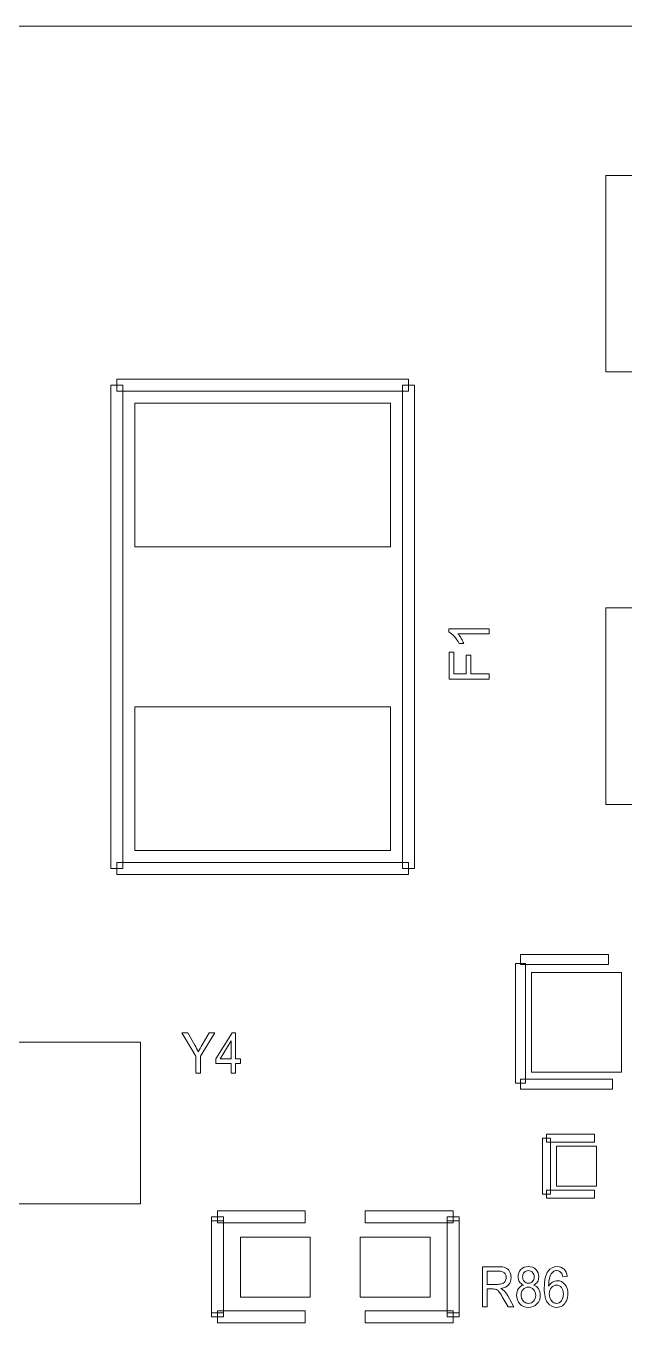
# Model space of a CAD drawing. Header units: millimetres. Extents: x -90 to 99, y -65 to 67.
# Drawn here: x -33.31 to -25.7, y 28.48 to 45.06 of the extents above; entities that cross this region are included whole.
import ezdxf

# ---------------------------------------------------------------- set-up
doc = ezdxf.new("R2010")
doc.units = ezdxf.units.MM
doc.header["$MEASUREMENT"] = 0
for name, color, linetype in [('BG_OUTLINE', 7, 'Continuous'), ('PG_SILKSCREEN_TOP', 7, 'Continuous'), ('PIN_TOP', 7, 'Continuous'), ('RD_SILKSCREEN_TOP', 7, 'Continuous')]:
    doc.layers.add(name, color=color, linetype=linetype)

msp = doc.modelspace()

# ---------------------------------------------------------------- linework, layer by layer
at = {"layer": 'BG_OUTLINE', "color": 3, "lineweight": 9}
msp.add_open_spline([(-71.7269, -61.8795), (-71.7269, -61.8795), (-71.7343, 42.2681), (-71.7343, 42.2681), (-71.7343, 42.2681), (-71.7348, 43.0066), (-71.4419, 43.715), (-70.92, 44.2375), (-70.92, 44.2375), (-70.3982, 44.76), (-69.6866, 45.0538), (-68.9482, 45.0543), (-68.9482, 45.0543), (-68.9482, 45.0543), (75.2046, 45.0543), (75.2046, 45.0543), (75.2046, 45.0543), (76.8319, 45.0552), (78.1763, 43.7805), (78.2661, 42.1556), (78.2661, 42.1556), (78.2661, 42.1556), (78.2661, 31.2814), (78.2661, 31.2814), (78.2661, 31.2814), (78.2661, 31.2814), (72.2646, 31.2814), (72.2646, 31.2814), (72.2646, 31.2814), (72.2646, 31.2814), (72.2646, 26.9814), (72.2646, 26.9814), (72.2646, 26.9814), (72.2646, 26.9814), (78.2661, 26.9814), (78.2661, 26.9814), (78.2661, 26.9814), (78.2661, 26.9814), (78.2661, 18.6553), (78.2661, 18.6553), (78.2661, 18.6553), (78.2661, 18.6553), (72.2496, 18.6553), (72.2496, 18.6553), (72.2496, 18.6553), (72.2496, 18.6553), (72.2496, 14.3553), (72.2496, 14.3553), (72.2496, 14.3553), (72.2496, 14.3553), (78.2661, 14.3553), (78.2661, 14.3553), (78.2661, 14.3553), (78.2661, 14.3553), (78.2661, 9.255), (78.2661, 9.255), (78.2661, 9.255), (78.2661, 9.255), (72.2648, 9.255), (72.2648, 9.255), (72.2648, 9.255), (72.2648, 9.255), (72.2648, 4.955), (72.2648, 4.955), (72.2648, 4.955), (72.2648, 4.955), (78.2661, 4.955), (78.2661, 4.955), (78.2661, 4.955), (78.2661, 4.955), (78.2661, -3.3762), (78.2661, -3.3762), (78.2661, -3.3762), (78.2661, -3.3762), (72.2445, -3.3762), (72.2445, -3.3762), (72.2445, -3.3762), (72.2445, -3.3762), (72.2445, -7.6762), (72.2445, -7.6762), (72.2445, -7.6762), (72.2445, -7.6762), (78.2661, -7.6762), (78.2661, -7.6762), (78.2661, -7.6762), (78.2661, -7.6762), (78.2661, -12.7615), (78.2661, -12.7615), (78.2661, -12.7615), (78.2661, -12.7615), (72.2651, -12.7615), (72.2651, -12.7615), (72.2651, -12.7615), (72.2651, -12.7615), (72.2651, -17.0615), (72.2651, -17.0615), (72.2651, -17.0615), (72.2651, -17.0615), (78.2661, -17.0615), (78.2661, -17.0615), (78.2661, -17.0615), (78.2661, -17.0615), (78.2661, -25.4097), (78.2661, -25.4097), (78.2661, -25.4097), (78.2661, -25.4097), (72.2656, -25.4097), (72.2656, -25.4097), (72.2656, -25.4097), (72.2656, -25.4097), (72.2656, -29.7097), (72.2656, -29.7097), (72.2656, -29.7097), (72.2656, -29.7097), (78.2661, -29.7097), (78.2661, -29.7097), (78.2661, -29.7097), (78.2661, -29.7097), (78.2661, -34.793), (78.2661, -34.793), (78.2661, -34.793), (78.2661, -34.793), (72.2679, -34.793), (72.2679, -34.793), (72.2679, -34.793), (72.2679, -34.793), (72.2679, -39.0929), (72.2679, -39.0929), (72.2679, -39.0929), (72.2679, -39.0929), (78.2661, -39.0929), (78.2661, -39.0929), (78.2661, -39.0929), (78.2661, -39.0929), (78.2661, -47.4269), (78.2661, -47.4269), (78.2661, -47.4269), (78.2661, -47.4269), (72.2679, -47.4269), (72.2679, -47.4269), (72.2679, -47.4269), (72.2679, -47.4269), (72.2679, -51.7269), (72.2679, -51.7269), (72.2679, -51.7269), (72.2679, -51.7269), (78.2661, -51.7269), (78.2661, -51.7269), (78.2661, -51.7269), (78.2661, -51.7269), (78.2661, -51.8138), (78.2661, -51.8138), (78.2661, -51.8138), (78.2661, -51.8138), (78.2656, -61.8468), (78.2656, -61.8468), (78.2656, -61.8468), (78.2661, -62.6669), (77.9407, -63.4536), (77.3612, -64.0339), (77.3612, -64.0339), (76.7817, -64.6142), (75.9915, -64.9405), (75.1713, -64.941), (75.1713, -64.941), (75.1713, -64.941), (-68.6609, -64.9456), (-68.6609, -64.9456), (-68.6609, -64.9456), (-69.4735, -64.9461), (-70.2531, -64.6237), (-70.8281, -64.0495), (-70.8281, -64.0495), (-71.4031, -63.4752), (-71.7264, -62.6922), (-71.7269, -61.8795)], degree=3, knots=[0, 0, 0, 0, 0.0227273, 0.0227273, 0.0227273, 0.0227273, 0.0454545, 0.0454545, 0.0454545, 0.0454545, 0.0681818, 0.0681818, 0.0681818, 0.0681818, 0.0909091, 0.0909091, 0.0909091, 0.0909091, 0.1136364, 0.1136364, 0.1136364, 0.1136364, 0.1363636, 0.1363636, 0.1363636, 0.1363636, 0.1590909, 0.1590909, 0.1590909, 0.1590909, 0.1818182, 0.1818182, 0.1818182, 0.1818182, 0.2045455, 0.2045455, 0.2045455, 0.2045455, 0.2272727, 0.2272727, 0.2272727, 0.2272727, 0.25, 0.25, 0.25, 0.25, 0.2727273, 0.2727273, 0.2727273, 0.2727273, 0.2954545, 0.2954545, 0.2954545, 0.2954545, 0.3181818, 0.3181818, 0.3181818, 0.3181818, 0.3409091, 0.3409091, 0.3409091, 0.3409091, 0.3636364, 0.3636364, 0.3636364, 0.3636364, 0.3863636, 0.3863636, 0.3863636, 0.3863636, 0.4090909, 0.4090909, 0.4090909, 0.4090909, 0.4318182, 0.4318182, 0.4318182, 0.4318182, 0.4545455, 0.4545455, 0.4545455, 0.4545455, 0.4772727, 0.4772727, 0.4772727, 0.4772727, 0.5, 0.5, 0.5, 0.5, 0.5227273, 0.5227273, 0.5227273, 0.5227273, 0.5454545, 0.5454545, 0.5454545, 0.5454545, 0.5681818, 0.5681818, 0.5681818, 0.5681818, 0.5909091, 0.5909091, 0.5909091, 0.5909091, 0.6136364, 0.6136364, 0.6136364, 0.6136364, 0.6363636, 0.6363636, 0.6363636, 0.6363636, 0.6590909, 0.6590909, 0.6590909, 0.6590909, 0.6818182, 0.6818182, 0.6818182, 0.6818182, 0.7045455, 0.7045455, 0.7045455, 0.7045455, 0.7272727, 0.7272727, 0.7272727, 0.7272727, 0.75, 0.75, 0.75, 0.75, 0.7727273, 0.7727273, 0.7727273, 0.7727273, 0.7954545, 0.7954545, 0.7954545, 0.7954545, 0.8181818, 0.8181818, 0.8181818, 0.8181818, 0.8409091, 0.8409091, 0.8409091, 0.8409091, 0.8636364, 0.8636364, 0.8636364, 0.8636364, 0.8863636, 0.8863636, 0.8863636, 0.8863636, 0.9090909, 0.9090909, 0.9090909, 0.9090909, 0.9318182, 0.9318182, 0.9318182, 0.9318182, 0.9545455, 0.9545455, 0.9545455, 0.9545455, 0.9772727, 0.9772727, 0.9772727, 0.9772727, 1, 1, 1, 1], dxfattribs=at)
at = {"layer": 'PG_SILKSCREEN_TOP', "color": 6, "lineweight": 9}
for points, knots in [([(-22.6972, 38.3309), (-22.379, 39.706), (-23.2356, 41.0787), (-24.6107, 41.3971), (-24.6107, 41.3971), (-25.9857, 41.7155), (-22.3785, 40.8582), (-22.6972, 39.4833)], [0, 0, 0, 0, 0.5, 0.5, 0.5, 0.5, 1, 1, 1, 1]), ([(-32.0848, 34.3428), (-32.0848, 34.3428), (-32.2372, 34.3428), (-32.2372, 34.3428), (-32.2372, 34.3428), (-32.2372, 34.3428), (-32.2372, 40.4896), (-32.2372, 40.4896), (-32.2372, 40.4896), (-32.2372, 40.4896), (-32.0848, 40.4896), (-32.0848, 40.4896), (-32.0848, 40.4896), (-32.0848, 40.4896), (-32.0848, 34.3428), (-32.0848, 34.3428)], [0, 0, 0, 0, 0.25, 0.25, 0.25, 0.25, 0.5, 0.5, 0.5, 0.5, 0.75, 0.75, 0.75, 0.75, 1, 1, 1, 1]), ([(-32.161, 40.4134), (-32.161, 40.4134), (-32.161, 40.5658), (-32.161, 40.5658), (-32.161, 40.5658), (-32.161, 40.5658), (-28.4526, 40.5658), (-28.4526, 40.5658), (-28.4526, 40.5658), (-28.4526, 40.5658), (-28.4526, 40.4134), (-28.4526, 40.4134), (-28.4526, 40.4134), (-28.4526, 40.4134), (-32.161, 40.4134), (-32.161, 40.4134)], [0, 0, 0, 0, 0.25, 0.25, 0.25, 0.25, 0.5, 0.5, 0.5, 0.5, 0.75, 0.75, 0.75, 0.75, 1, 1, 1, 1]), ([(-28.5288, 40.4896), (-28.5288, 40.4896), (-28.3764, 40.4896), (-28.3764, 40.4896), (-28.3764, 40.4896), (-28.3764, 40.4896), (-28.3764, 34.3428), (-28.3764, 34.3428), (-28.3764, 34.3428), (-28.3764, 34.3428), (-28.5288, 34.3428), (-28.5288, 34.3428), (-28.5288, 34.3428), (-28.5288, 34.3428), (-28.5288, 40.4896), (-28.5288, 40.4896)], [0, 0, 0, 0, 0.25, 0.25, 0.25, 0.25, 0.5, 0.5, 0.5, 0.5, 0.75, 0.75, 0.75, 0.75, 1, 1, 1, 1]), ([(-28.4526, 34.419), (-28.4526, 34.419), (-28.4526, 34.2666), (-28.4526, 34.2666), (-28.4526, 34.2666), (-28.4526, 34.2666), (-32.161, 34.2666), (-32.161, 34.2666), (-32.161, 34.2666), (-32.161, 34.2666), (-32.161, 34.419), (-32.161, 34.419), (-32.161, 34.419), (-32.161, 34.419), (-28.4526, 34.419), (-28.4526, 34.419)], [0, 0, 0, 0, 0.25, 0.25, 0.25, 0.25, 0.5, 0.5, 0.5, 0.5, 0.75, 0.75, 0.75, 0.75, 1, 1, 1, 1]), ([(-25.9126, 33.2506), (-25.9126, 33.2506), (-25.9126, 33.1236), (-25.9126, 33.1236), (-25.9126, 33.1236), (-25.9126, 33.1236), (-27.0302, 33.1236), (-27.0302, 33.1236), (-27.0302, 33.1236), (-27.0302, 33.1236), (-27.0302, 33.2506), (-27.0302, 33.2506), (-27.0302, 33.2506), (-27.0302, 33.2506), (-25.9126, 33.2506), (-25.9126, 33.2506)], [0, 0, 0, 0, 0.25, 0.25, 0.25, 0.25, 0.5, 0.5, 0.5, 0.5, 0.75, 0.75, 0.75, 0.75, 1, 1, 1, 1]), ([(-27.0937, 33.1363), (-27.0937, 33.1363), (-26.9668, 33.1363), (-26.9668, 33.1363), (-26.9668, 33.1363), (-26.9668, 33.1363), (-26.9668, 31.6123), (-26.9668, 31.6123), (-26.9668, 31.6123), (-26.9668, 31.6123), (-27.0937, 31.6123), (-27.0937, 31.6123), (-27.0937, 31.6123), (-27.0937, 31.6123), (-27.0937, 33.1363), (-27.0937, 33.1363)], [0, 0, 0, 0, 0.25, 0.25, 0.25, 0.25, 0.5, 0.5, 0.5, 0.5, 0.75, 0.75, 0.75, 0.75, 1, 1, 1, 1]), ([(-27.0302, 31.5361), (-27.0302, 31.5361), (-27.0302, 31.6631), (-27.0302, 31.6631), (-27.0302, 31.6631), (-27.0302, 31.6631), (-25.8618, 31.6631), (-25.8618, 31.6631), (-25.8618, 31.6631), (-25.8618, 31.6631), (-25.8618, 31.5361), (-25.8618, 31.5361), (-25.8618, 31.5361), (-25.8618, 31.5361), (-27.0302, 31.5361), (-27.0302, 31.5361)], [0, 0, 0, 0, 0.25, 0.25, 0.25, 0.25, 0.5, 0.5, 0.5, 0.5, 0.75, 0.75, 0.75, 0.75, 1, 1, 1, 1]), ([(-26.7508, 30.9138), (-26.7508, 30.9138), (-26.6492, 30.9138), (-26.6492, 30.9138), (-26.6492, 30.9138), (-26.6492, 30.9138), (-26.6492, 30.2026), (-26.6492, 30.2026), (-26.6492, 30.2026), (-26.6492, 30.2026), (-26.7508, 30.2026), (-26.7508, 30.2026), (-26.7508, 30.2026), (-26.7508, 30.2026), (-26.7508, 30.9138), (-26.7508, 30.9138)], [0, 0, 0, 0, 0.25, 0.25, 0.25, 0.25, 0.5, 0.5, 0.5, 0.5, 0.75, 0.75, 0.75, 0.75, 1, 1, 1, 1]), ([(-26.7, 30.863), (-26.7, 30.863), (-26.7, 30.9646), (-26.7, 30.9646), (-26.7, 30.9646), (-26.7, 30.9646), (-26.0904, 30.9646), (-26.0904, 30.9646), (-26.0904, 30.9646), (-26.0904, 30.9646), (-26.0904, 30.863), (-26.0904, 30.863), (-26.0904, 30.863), (-26.0904, 30.863), (-26.7, 30.863), (-26.7, 30.863)], [0, 0, 0, 0, 0.25, 0.25, 0.25, 0.25, 0.5, 0.5, 0.5, 0.5, 0.75, 0.75, 0.75, 0.75, 1, 1, 1, 1]), ([(-26.7, 30.1518), (-26.7, 30.1518), (-26.7, 30.2534), (-26.7, 30.2534), (-26.7, 30.2534), (-26.7, 30.2534), (-26.0904, 30.2534), (-26.0904, 30.2534), (-26.0904, 30.2534), (-26.0904, 30.2534), (-26.0904, 30.1518), (-26.0904, 30.1518), (-26.0904, 30.1518), (-26.0904, 30.1518), (-26.7, 30.1518), (-26.7, 30.1518)], [0, 0, 0, 0, 0.25, 0.25, 0.25, 0.25, 0.5, 0.5, 0.5, 0.5, 0.75, 0.75, 0.75, 0.75, 1, 1, 1, 1]), ([(-30.9596, 29.9131), (-30.9596, 29.9131), (-30.8072, 29.9131), (-30.8072, 29.9131), (-30.8072, 29.9131), (-30.8072, 29.9131), (-30.8072, 29.8623), (-30.8072, 29.8623), (-30.8072, 29.8623), (-30.8072, 29.8623), (-30.9596, 29.8623), (-30.9596, 29.8623), (-30.9596, 29.8623), (-30.9596, 29.8623), (-30.9596, 29.9131), (-30.9596, 29.9131)], [0, 0, 0, 0, 0.25, 0.25, 0.25, 0.25, 0.5, 0.5, 0.5, 0.5, 0.75, 0.75, 0.75, 0.75, 1, 1, 1, 1]), ([(-30.9596, 29.8623), (-30.9596, 29.8623), (-30.8072, 29.8623), (-30.8072, 29.8623), (-30.8072, 29.8623), (-30.8072, 29.8623), (-30.8072, 28.6939), (-30.8072, 28.6939), (-30.8072, 28.6939), (-30.8072, 28.6939), (-30.9596, 28.6939), (-30.9596, 28.6939), (-30.9596, 28.6939), (-30.9596, 28.6939), (-30.9596, 29.8623), (-30.9596, 29.8623)], [0, 0, 0, 0, 0.25, 0.25, 0.25, 0.25, 0.5, 0.5, 0.5, 0.5, 0.75, 0.75, 0.75, 0.75, 1, 1, 1, 1]), ([(-29.7658, 29.9893), (-29.7658, 29.9893), (-29.7658, 29.8369), (-29.7658, 29.8369), (-29.7658, 29.8369), (-29.7658, 29.8369), (-30.8834, 29.8369), (-30.8834, 29.8369), (-30.8834, 29.8369), (-30.8834, 29.8369), (-30.8834, 29.9893), (-30.8834, 29.9893), (-30.8834, 29.9893), (-30.8834, 29.9893), (-29.7658, 29.9893), (-29.7658, 29.9893)], [0, 0, 0, 0, 0.25, 0.25, 0.25, 0.25, 0.5, 0.5, 0.5, 0.5, 0.75, 0.75, 0.75, 0.75, 1, 1, 1, 1]), ([(-29.0038, 29.8369), (-29.0038, 29.8369), (-29.0038, 29.9893), (-29.0038, 29.9893), (-29.0038, 29.9893), (-29.0038, 29.9893), (-27.8862, 29.9893), (-27.8862, 29.9893), (-27.8862, 29.9893), (-27.8862, 29.9893), (-27.8862, 29.8369), (-27.8862, 29.8369), (-27.8862, 29.8369), (-27.8862, 29.8369), (-29.0038, 29.8369), (-29.0038, 29.8369)], [0, 0, 0, 0, 0.25, 0.25, 0.25, 0.25, 0.5, 0.5, 0.5, 0.5, 0.75, 0.75, 0.75, 0.75, 1, 1, 1, 1]), ([(-27.9624, 29.9131), (-27.9624, 29.9131), (-27.81, 29.9131), (-27.81, 29.9131), (-27.81, 29.9131), (-27.81, 29.9131), (-27.81, 29.8623), (-27.81, 29.8623), (-27.81, 29.8623), (-27.81, 29.8623), (-27.9624, 29.8623), (-27.9624, 29.8623), (-27.9624, 29.8623), (-27.9624, 29.8623), (-27.9624, 29.9131), (-27.9624, 29.9131)], [0, 0, 0, 0, 0.25, 0.25, 0.25, 0.25, 0.5, 0.5, 0.5, 0.5, 0.75, 0.75, 0.75, 0.75, 1, 1, 1, 1]), ([(-27.9624, 29.8623), (-27.9624, 29.8623), (-27.81, 29.8623), (-27.81, 29.8623), (-27.81, 29.8623), (-27.81, 29.8623), (-27.81, 28.6939), (-27.81, 28.6939), (-27.81, 28.6939), (-27.81, 28.6939), (-27.9624, 28.6939), (-27.9624, 28.6939), (-27.9624, 28.6939), (-27.9624, 28.6939), (-27.9624, 29.8623), (-27.9624, 29.8623)], [0, 0, 0, 0, 0.25, 0.25, 0.25, 0.25, 0.5, 0.5, 0.5, 0.5, 0.75, 0.75, 0.75, 0.75, 1, 1, 1, 1]), ([(-30.9596, 28.6939), (-30.9596, 28.6939), (-30.8072, 28.6939), (-30.8072, 28.6939), (-30.8072, 28.6939), (-30.8072, 28.6939), (-30.8072, 28.6431), (-30.8072, 28.6431), (-30.8072, 28.6431), (-30.8072, 28.6431), (-30.9596, 28.6431), (-30.9596, 28.6431), (-30.9596, 28.6431), (-30.9596, 28.6431), (-30.9596, 28.6939), (-30.9596, 28.6939)], [0, 0, 0, 0, 0.25, 0.25, 0.25, 0.25, 0.5, 0.5, 0.5, 0.5, 0.75, 0.75, 0.75, 0.75, 1, 1, 1, 1]), ([(-30.8834, 28.5669), (-30.8834, 28.5669), (-30.8834, 28.7193), (-30.8834, 28.7193), (-30.8834, 28.7193), (-30.8834, 28.7193), (-29.7658, 28.7193), (-29.7658, 28.7193), (-29.7658, 28.7193), (-29.7658, 28.7193), (-29.7658, 28.5669), (-29.7658, 28.5669), (-29.7658, 28.5669), (-29.7658, 28.5669), (-30.8834, 28.5669), (-30.8834, 28.5669)], [0, 0, 0, 0, 0.25, 0.25, 0.25, 0.25, 0.5, 0.5, 0.5, 0.5, 0.75, 0.75, 0.75, 0.75, 1, 1, 1, 1]), ([(-27.8862, 28.7193), (-27.8862, 28.7193), (-27.8862, 28.5669), (-27.8862, 28.5669), (-27.8862, 28.5669), (-27.8862, 28.5669), (-29.0038, 28.5669), (-29.0038, 28.5669), (-29.0038, 28.5669), (-29.0038, 28.5669), (-29.0038, 28.7193), (-29.0038, 28.7193), (-29.0038, 28.7193), (-29.0038, 28.7193), (-27.8862, 28.7193), (-27.8862, 28.7193)], [0, 0, 0, 0, 0.25, 0.25, 0.25, 0.25, 0.5, 0.5, 0.5, 0.5, 0.75, 0.75, 0.75, 0.75, 1, 1, 1, 1]), ([(-27.9624, 28.6939), (-27.9624, 28.6939), (-27.81, 28.6939), (-27.81, 28.6939), (-27.81, 28.6939), (-27.81, 28.6939), (-27.81, 28.6431), (-27.81, 28.6431), (-27.81, 28.6431), (-27.81, 28.6431), (-27.9624, 28.6431), (-27.9624, 28.6431), (-27.9624, 28.6431), (-27.9624, 28.6431), (-27.9624, 28.6939), (-27.9624, 28.6939)], [0, 0, 0, 0, 0.25, 0.25, 0.25, 0.25, 0.5, 0.5, 0.5, 0.5, 0.75, 0.75, 0.75, 0.75, 1, 1, 1, 1])]:
    msp.add_open_spline(points, degree=3, knots=knots, dxfattribs=at)
at = {"layer": 'PIN_TOP', "lineweight": 9}
for points in [[(-25.9474, 43.1573), (-25.9474, 43.1573), (-23.9474, 43.1573), (-23.9474, 43.1573), (-23.9474, 43.1573), (-23.9474, 43.1573), (-23.9474, 40.6572), (-23.9474, 40.6572), (-23.9474, 40.6572), (-23.9474, 40.6572), (-25.9474, 40.6572), (-25.9474, 40.6572), (-25.9474, 40.6572), (-25.9474, 40.6572), (-25.9474, 43.1573), (-25.9474, 43.1573)], [(-31.9324, 40.261), (-31.9324, 40.261), (-28.6812, 40.261), (-28.6812, 40.261), (-28.6812, 40.261), (-28.6812, 40.261), (-28.6812, 38.4322), (-28.6812, 38.4322), (-28.6812, 38.4322), (-28.6812, 38.4322), (-31.9324, 38.4322), (-31.9324, 38.4322), (-31.9324, 38.4322), (-31.9324, 38.4322), (-31.9324, 40.261), (-31.9324, 40.261)], [(-25.9474, 37.6572), (-25.9474, 37.6572), (-23.9474, 37.6572), (-23.9474, 37.6572), (-23.9474, 37.6572), (-23.9474, 37.6572), (-23.9474, 35.157), (-23.9474, 35.157), (-23.9474, 35.157), (-23.9474, 35.157), (-25.9474, 35.157), (-25.9474, 35.157), (-25.9474, 35.157), (-25.9474, 35.157), (-25.9474, 37.6572), (-25.9474, 37.6572)], [(-31.9324, 36.4002), (-31.9324, 36.4002), (-28.6812, 36.4002), (-28.6812, 36.4002), (-28.6812, 36.4002), (-28.6812, 36.4002), (-28.6812, 34.5714), (-28.6812, 34.5714), (-28.6812, 34.5714), (-28.6812, 34.5714), (-31.9324, 34.5714), (-31.9324, 34.5714), (-31.9324, 34.5714), (-31.9324, 34.5714), (-31.9324, 36.4002), (-31.9324, 36.4002)], [(-26.8905, 31.752), (-26.8905, 31.752), (-26.8905, 33.022), (-26.8905, 33.022), (-26.8905, 33.022), (-26.8905, 33.022), (-25.7475, 33.022), (-25.7475, 33.022), (-25.7475, 33.022), (-25.7475, 33.022), (-25.7475, 31.752), (-25.7475, 31.752), (-25.7475, 31.752), (-25.7475, 31.752), (-26.8905, 31.752), (-26.8905, 31.752)], [(-31.8613, 32.1356), (-31.8613, 32.1356), (-31.8613, 30.0782), (-31.8613, 30.0782), (-31.8613, 30.0782), (-31.8613, 30.0782), (-37.4239, 30.0782), (-37.4239, 30.0782), (-37.4239, 30.0782), (-37.4239, 30.0782), (-37.4239, 32.1356), (-37.4239, 32.1356), (-37.4239, 32.1356), (-37.4239, 32.1356), (-31.8613, 32.1356), (-31.8613, 32.1356)], [(-26.573, 30.3042), (-26.573, 30.3042), (-26.573, 30.8122), (-26.573, 30.8122), (-26.573, 30.8122), (-26.573, 30.8122), (-26.065, 30.8122), (-26.065, 30.8122), (-26.065, 30.8122), (-26.065, 30.8122), (-26.065, 30.3042), (-26.065, 30.3042), (-26.065, 30.3042), (-26.065, 30.3042), (-26.573, 30.3042), (-26.573, 30.3042)], [(-29.7023, 29.6555), (-29.7023, 29.6555), (-29.7023, 28.8935), (-29.7023, 28.8935), (-29.7023, 28.8935), (-29.7023, 28.8935), (-30.5913, 28.8935), (-30.5913, 28.8935), (-30.5913, 28.8935), (-30.5913, 28.8935), (-30.5913, 29.6555), (-30.5913, 29.6555), (-30.5913, 29.6555), (-30.5913, 29.6555), (-29.7023, 29.6555), (-29.7023, 29.6555)], [(-28.1783, 29.6555), (-28.1783, 29.6555), (-28.1783, 28.8935), (-28.1783, 28.8935), (-28.1783, 28.8935), (-28.1783, 28.8935), (-29.0674, 28.8935), (-29.0674, 28.8935), (-29.0674, 28.8935), (-29.0674, 28.8935), (-29.0674, 29.6555), (-29.0674, 29.6555), (-29.0674, 29.6555), (-29.0674, 29.6555), (-28.1783, 29.6555), (-28.1783, 29.6555)]]:
    msp.add_open_spline(points, degree=3, knots=[0, 0, 0, 0, 0.25, 0.25, 0.25, 0.25, 0.5, 0.5, 0.5, 0.5, 0.75, 0.75, 0.75, 0.75, 1, 1, 1, 1], dxfattribs=at)
at = {"layer": 'RD_SILKSCREEN_TOP', "color": 8, "lineweight": 9}
for points, knots in [([(-27.4282, 37.3916), (-27.4282, 37.3916), (-27.4282, 37.3292), (-27.4282, 37.3292), (-27.4282, 37.3292), (-27.4282, 37.3292), (-27.8265, 37.3292), (-27.8265, 37.3292), (-27.8265, 37.3292), (-27.8121, 37.3141), (-27.7978, 37.2944), (-27.7834, 37.27), (-27.7834, 37.27), (-27.7691, 37.2455), (-27.7583, 37.2235), (-27.7512, 37.2041), (-27.7512, 37.2041), (-27.7512, 37.2041), (-27.8115, 37.2041), (-27.8115, 37.2041), (-27.8115, 37.2041), (-27.828, 37.2391), (-27.8479, 37.2697), (-27.8713, 37.2958), (-27.8713, 37.2958), (-27.8947, 37.3219), (-27.9174, 37.3405), (-27.9394, 37.3514), (-27.9394, 37.3514), (-27.9394, 37.3514), (-27.9394, 37.3916), (-27.9394, 37.3916), (-27.9394, 37.3916), (-27.9394, 37.3916), (-27.4282, 37.3916), (-27.4282, 37.3916)], [0, 0, 0, 0, 0.1111111, 0.1111111, 0.1111111, 0.1111111, 0.2222222, 0.2222222, 0.2222222, 0.2222222, 0.3333333, 0.3333333, 0.3333333, 0.3333333, 0.4444444, 0.4444444, 0.4444444, 0.4444444, 0.5555556, 0.5555556, 0.5555556, 0.5555556, 0.6666667, 0.6666667, 0.6666667, 0.6666667, 0.7777778, 0.7777778, 0.7777778, 0.7777778, 0.8888889, 0.8888889, 0.8888889, 0.8888889, 1, 1, 1, 1]), ([(-27.4282, 36.7506), (-27.4282, 36.7506), (-27.9373, 36.7506), (-27.9373, 36.7506), (-27.9373, 36.7506), (-27.9373, 36.7506), (-27.9373, 37.0941), (-27.9373, 37.0941), (-27.9373, 37.0941), (-27.9373, 37.0941), (-27.8772, 37.0941), (-27.8772, 37.0941), (-27.8772, 37.0941), (-27.8772, 37.0941), (-27.8772, 36.8181), (-27.8772, 36.8181), (-27.8772, 36.8181), (-27.8772, 36.8181), (-27.7196, 36.8181), (-27.7196, 36.8181), (-27.7196, 36.8181), (-27.7196, 36.8181), (-27.7196, 37.0569), (-27.7196, 37.0569), (-27.7196, 37.0569), (-27.7196, 37.0569), (-27.6595, 37.0569), (-27.6595, 37.0569), (-27.6595, 37.0569), (-27.6595, 37.0569), (-27.6595, 36.8181), (-27.6595, 36.8181), (-27.6595, 36.8181), (-27.6595, 36.8181), (-27.4282, 36.8181), (-27.4282, 36.8181), (-27.4282, 36.8181), (-27.4282, 36.8181), (-27.4282, 36.7506), (-27.4282, 36.7506)], [0, 0, 0, 0, 0.1, 0.1, 0.1, 0.1, 0.2, 0.2, 0.2, 0.2, 0.3, 0.3, 0.3, 0.3, 0.4, 0.4, 0.4, 0.4, 0.5, 0.5, 0.5, 0.5, 0.6, 0.6, 0.6, 0.6, 0.7, 0.7, 0.7, 0.7, 0.8, 0.8, 0.8, 0.8, 0.9, 0.9, 0.9, 0.9, 1, 1, 1, 1]), ([(-31.1584, 31.7434), (-31.1584, 31.7434), (-31.1584, 31.959), (-31.1584, 31.959), (-31.1584, 31.959), (-31.1584, 31.959), (-31.3336, 32.2525), (-31.3336, 32.2525), (-31.3336, 32.2525), (-31.3336, 32.2525), (-31.2605, 32.2525), (-31.2605, 32.2525), (-31.2605, 32.2525), (-31.2605, 32.2525), (-31.1709, 32.099), (-31.1709, 32.099), (-31.1709, 32.099), (-31.1543, 32.0703), (-31.139, 32.0416), (-31.1247, 32.0128), (-31.1247, 32.0128), (-31.111, 32.0395), (-31.0945, 32.0695), (-31.0751, 32.1028), (-31.0751, 32.1028), (-31.0751, 32.1028), (-30.987, 32.2525), (-30.987, 32.2525), (-30.987, 32.2525), (-30.987, 32.2525), (-30.9169, 32.2525), (-30.9169, 32.2525), (-30.9169, 32.2525), (-30.9169, 32.2525), (-31.0984, 31.959), (-31.0984, 31.959), (-31.0984, 31.959), (-31.0984, 31.959), (-31.0984, 31.7434), (-31.0984, 31.7434), (-31.0984, 31.7434), (-31.0984, 31.7434), (-31.1584, 31.7434), (-31.1584, 31.7434)], [0, 0, 0, 0, 0.0909091, 0.0909091, 0.0909091, 0.0909091, 0.1818182, 0.1818182, 0.1818182, 0.1818182, 0.2727273, 0.2727273, 0.2727273, 0.2727273, 0.3636364, 0.3636364, 0.3636364, 0.3636364, 0.4545455, 0.4545455, 0.4545455, 0.4545455, 0.5454545, 0.5454545, 0.5454545, 0.5454545, 0.6363636, 0.6363636, 0.6363636, 0.6363636, 0.7272727, 0.7272727, 0.7272727, 0.7272727, 0.8181818, 0.8181818, 0.8181818, 0.8181818, 0.9090909, 0.9090909, 0.9090909, 0.9090909, 1, 1, 1, 1]), ([(-30.7067, 31.7434), (-30.7067, 31.7434), (-30.7067, 31.8653), (-30.7067, 31.8653), (-30.7067, 31.8653), (-30.7067, 31.8653), (-30.9039, 31.8653), (-30.9039, 31.8653), (-30.9039, 31.8653), (-30.9039, 31.8653), (-30.9039, 31.9226), (-30.9039, 31.9226), (-30.9039, 31.9226), (-30.9039, 31.9226), (-30.6965, 32.2525), (-30.6965, 32.2525), (-30.6965, 32.2525), (-30.6965, 32.2525), (-30.6508, 32.2525), (-30.6508, 32.2525), (-30.6508, 32.2525), (-30.6508, 32.2525), (-30.6508, 31.9226), (-30.6508, 31.9226), (-30.6508, 31.9226), (-30.6508, 31.9226), (-30.5894, 31.9226), (-30.5894, 31.9226), (-30.5894, 31.9226), (-30.5894, 31.9226), (-30.5894, 31.8653), (-30.5894, 31.8653), (-30.5894, 31.8653), (-30.5894, 31.8653), (-30.6508, 31.8653), (-30.6508, 31.8653), (-30.6508, 31.8653), (-30.6508, 31.8653), (-30.6508, 31.7434), (-30.6508, 31.7434), (-30.6508, 31.7434), (-30.6508, 31.7434), (-30.7067, 31.7434), (-30.7067, 31.7434)], [0, 0, 0, 0, 0.0909091, 0.0909091, 0.0909091, 0.0909091, 0.1818182, 0.1818182, 0.1818182, 0.1818182, 0.2727273, 0.2727273, 0.2727273, 0.2727273, 0.3636364, 0.3636364, 0.3636364, 0.3636364, 0.4545455, 0.4545455, 0.4545455, 0.4545455, 0.5454545, 0.5454545, 0.5454545, 0.5454545, 0.6363636, 0.6363636, 0.6363636, 0.6363636, 0.7272727, 0.7272727, 0.7272727, 0.7272727, 0.8181818, 0.8181818, 0.8181818, 0.8181818, 0.9090909, 0.9090909, 0.9090909, 0.9090909, 1, 1, 1, 1]), ([(-30.7067, 31.9226), (-30.7067, 31.9226), (-30.7067, 32.1521), (-30.7067, 32.1521), (-30.7067, 32.1521), (-30.7067, 32.1521), (-30.849, 31.9226), (-30.849, 31.9226), (-30.849, 31.9226), (-30.849, 31.9226), (-30.7067, 31.9226), (-30.7067, 31.9226)], [0, 0, 0, 0, 0.3333333, 0.3333333, 0.3333333, 0.3333333, 0.6666667, 0.6666667, 0.6666667, 0.6666667, 1, 1, 1, 1]), ([(-27.5137, 28.7716), (-27.5137, 28.7716), (-27.5137, 29.2807), (-27.5137, 29.2807), (-27.5137, 29.2807), (-27.5137, 29.2807), (-27.3122, 29.2807), (-27.3122, 29.2807), (-27.3122, 29.2807), (-27.2716, 29.2807), (-27.2408, 29.2761), (-27.2198, 29.267), (-27.2198, 29.267), (-27.1987, 29.2578), (-27.1819, 29.2417), (-27.1691, 29.2186), (-27.1691, 29.2186), (-27.1565, 29.1954), (-27.1503, 29.1698), (-27.1503, 29.1418), (-27.1503, 29.1418), (-27.1503, 29.1056), (-27.1607, 29.0753), (-27.1817, 29.0505), (-27.1817, 29.0505), (-27.2025, 29.0257), (-27.2348, 29.01), (-27.2784, 29.0032), (-27.2784, 29.0032), (-27.2625, 28.9947), (-27.2503, 28.9863), (-27.2421, 28.9778), (-27.2421, 28.9778), (-27.2245, 28.9598), (-27.2079, 28.9372), (-27.1921, 28.9102), (-27.1921, 28.9102), (-27.1921, 28.9102), (-27.1131, 28.7716), (-27.1131, 28.7716), (-27.1131, 28.7716), (-27.1131, 28.7716), (-27.1888, 28.7716), (-27.1888, 28.7716), (-27.1888, 28.7716), (-27.1888, 28.7716), (-27.2489, 28.8776), (-27.2489, 28.8776), (-27.2489, 28.8776), (-27.2665, 28.908), (-27.2809, 28.9315), (-27.2924, 28.9476), (-27.2924, 28.9476), (-27.3037, 28.9639), (-27.3139, 28.9752), (-27.3228, 28.9816), (-27.3228, 28.9816), (-27.3318, 28.9882), (-27.3409, 28.9927), (-27.3502, 28.9953), (-27.3502, 28.9953), (-27.3571, 28.9968), (-27.3682, 28.9976), (-27.3838, 28.9976), (-27.3838, 28.9976), (-27.3838, 28.9976), (-27.4535, 28.9976), (-27.4535, 28.9976), (-27.4535, 28.9976), (-27.4535, 28.9976), (-27.4535, 28.7716), (-27.4535, 28.7716), (-27.4535, 28.7716), (-27.4535, 28.7716), (-27.5137, 28.7716), (-27.5137, 28.7716)], [0, 0, 0, 0, 0.0526316, 0.0526316, 0.0526316, 0.0526316, 0.1052632, 0.1052632, 0.1052632, 0.1052632, 0.1578947, 0.1578947, 0.1578947, 0.1578947, 0.2105263, 0.2105263, 0.2105263, 0.2105263, 0.2631579, 0.2631579, 0.2631579, 0.2631579, 0.3157895, 0.3157895, 0.3157895, 0.3157895, 0.3684211, 0.3684211, 0.3684211, 0.3684211, 0.4210526, 0.4210526, 0.4210526, 0.4210526, 0.4736842, 0.4736842, 0.4736842, 0.4736842, 0.5263158, 0.5263158, 0.5263158, 0.5263158, 0.5789474, 0.5789474, 0.5789474, 0.5789474, 0.6315789, 0.6315789, 0.6315789, 0.6315789, 0.6842105, 0.6842105, 0.6842105, 0.6842105, 0.7368421, 0.7368421, 0.7368421, 0.7368421, 0.7894737, 0.7894737, 0.7894737, 0.7894737, 0.8421053, 0.8421053, 0.8421053, 0.8421053, 0.8947368, 0.8947368, 0.8947368, 0.8947368, 0.9473684, 0.9473684, 0.9473684, 0.9473684, 1, 1, 1, 1]), ([(-27.4535, 29.056), (-27.4535, 29.056), (-27.3242, 29.056), (-27.3242, 29.056), (-27.3242, 29.056), (-27.2968, 29.056), (-27.2752, 29.0592), (-27.2598, 29.0656), (-27.2598, 29.0656), (-27.2442, 29.072), (-27.2324, 29.0822), (-27.2244, 29.0961), (-27.2244, 29.0961), (-27.2164, 29.1101), (-27.2124, 29.1253), (-27.2124, 29.1418), (-27.2124, 29.1418), (-27.2124, 29.1658), (-27.22, 29.1856), (-27.2357, 29.2012), (-27.2357, 29.2012), (-27.2513, 29.2167), (-27.2759, 29.2244), (-27.3097, 29.2244), (-27.3097, 29.2244), (-27.3097, 29.2244), (-27.4535, 29.2244), (-27.4535, 29.2244), (-27.4535, 29.2244), (-27.4535, 29.2244), (-27.4535, 29.056), (-27.4535, 29.056)], [0, 0, 0, 0, 0.125, 0.125, 0.125, 0.125, 0.25, 0.25, 0.25, 0.25, 0.375, 0.375, 0.375, 0.375, 0.5, 0.5, 0.5, 0.5, 0.625, 0.625, 0.625, 0.625, 0.75, 0.75, 0.75, 0.75, 0.875, 0.875, 0.875, 0.875, 1, 1, 1, 1]), ([(-26.9927, 29.0477), (-27.0159, 29.0571), (-27.033, 29.0707), (-27.0443, 29.0883), (-27.0443, 29.0883), (-27.0554, 29.1059), (-27.061, 29.127), (-27.061, 29.1515), (-27.061, 29.1515), (-27.061, 29.1886), (-27.0491, 29.2197), (-27.0253, 29.2449), (-27.0253, 29.2449), (-27.0015, 29.2702), (-26.97, 29.2828), (-26.9304, 29.2828), (-26.9304, 29.2828), (-26.8908, 29.2828), (-26.8588, 29.2699), (-26.8346, 29.2441), (-26.8346, 29.2441), (-26.8104, 29.2182), (-26.7984, 29.1868), (-26.7984, 29.1497), (-26.7984, 29.1497), (-26.7984, 29.1261), (-26.8039, 29.1056), (-26.8149, 29.0881), (-26.8149, 29.0881), (-26.826, 29.0707), (-26.8428, 29.0571), (-26.8653, 29.0477), (-26.8653, 29.0477), (-26.8374, 29.0375), (-26.8162, 29.0211), (-26.8016, 28.9984), (-26.8016, 28.9984), (-26.7871, 28.9757), (-26.7797, 28.9486), (-26.7797, 28.9172), (-26.7797, 28.9172), (-26.7797, 28.8735), (-26.7936, 28.837), (-26.821, 28.8074), (-26.821, 28.8074), (-26.8485, 28.7778), (-26.8846, 28.7629), (-26.9296, 28.7629), (-26.9296, 28.7629), (-26.9744, 28.7629), (-27.0104, 28.7778), (-27.038, 28.8075), (-27.038, 28.8075), (-27.0655, 28.8373), (-27.0793, 28.8744), (-27.0793, 28.9188), (-27.0793, 28.9188), (-27.0793, 28.9519), (-27.0719, 28.9796), (-27.0567, 29.002), (-27.0567, 29.002), (-27.0418, 29.0243), (-27.0204, 29.0396), (-26.9927, 29.0477)], [0, 0, 0, 0, 0.0625, 0.0625, 0.0625, 0.0625, 0.125, 0.125, 0.125, 0.125, 0.1875, 0.1875, 0.1875, 0.1875, 0.25, 0.25, 0.25, 0.25, 0.3125, 0.3125, 0.3125, 0.3125, 0.375, 0.375, 0.375, 0.375, 0.4375, 0.4375, 0.4375, 0.4375, 0.5, 0.5, 0.5, 0.5, 0.5625, 0.5625, 0.5625, 0.5625, 0.625, 0.625, 0.625, 0.625, 0.6875, 0.6875, 0.6875, 0.6875, 0.75, 0.75, 0.75, 0.75, 0.8125, 0.8125, 0.8125, 0.8125, 0.875, 0.875, 0.875, 0.875, 0.9375, 0.9375, 0.9375, 0.9375, 1, 1, 1, 1]), ([(-27.0039, 29.1536), (-27.0039, 29.1296), (-26.997, 29.1099), (-26.9832, 29.0946), (-26.9832, 29.0946), (-26.9693, 29.0793), (-26.9513, 29.0716), (-26.9292, 29.0716), (-26.9292, 29.0716), (-26.9078, 29.0716), (-26.8901, 29.0792), (-26.8763, 29.0944), (-26.8763, 29.0944), (-26.8625, 29.1095), (-26.8558, 29.1281), (-26.8558, 29.1501), (-26.8558, 29.1501), (-26.8558, 29.1731), (-26.8628, 29.1923), (-26.877, 29.2079), (-26.877, 29.2079), (-26.8911, 29.2236), (-26.9088, 29.2314), (-26.9298, 29.2314), (-26.9298, 29.2314), (-26.9512, 29.2314), (-26.9688, 29.2237), (-26.9829, 29.2085), (-26.9829, 29.2085), (-26.997, 29.1932), (-27.0039, 29.1749), (-27.0039, 29.1536)], [0, 0, 0, 0, 0.125, 0.125, 0.125, 0.125, 0.25, 0.25, 0.25, 0.25, 0.375, 0.375, 0.375, 0.375, 0.5, 0.5, 0.5, 0.5, 0.625, 0.625, 0.625, 0.625, 0.75, 0.75, 0.75, 0.75, 0.875, 0.875, 0.875, 0.875, 1, 1, 1, 1]), ([(-26.436, 29.156), (-26.436, 29.156), (-26.4915, 29.1511), (-26.4915, 29.1511), (-26.4915, 29.1511), (-26.4965, 29.1757), (-26.5034, 29.1936), (-26.5125, 29.2046), (-26.5125, 29.2046), (-26.5277, 29.2225), (-26.5463, 29.2314), (-26.5684, 29.2314), (-26.5684, 29.2314), (-26.5862, 29.2314), (-26.6017, 29.2258), (-26.6152, 29.2147), (-26.6152, 29.2147), (-26.6327, 29.2003), (-26.6466, 29.1794), (-26.6567, 29.1519), (-26.6567, 29.1519), (-26.6668, 29.1244), (-26.6721, 29.0851), (-26.6725, 29.0342), (-26.6725, 29.0342), (-26.659, 29.057), (-26.6427, 29.0741), (-26.6232, 29.0852), (-26.6232, 29.0852), (-26.6039, 29.0963), (-26.5834, 29.1018), (-26.5622, 29.1018), (-26.5622, 29.1018), (-26.5248, 29.1018), (-26.4932, 29.0865), (-26.4671, 29.0558), (-26.4671, 29.0558), (-26.4409, 29.0251), (-26.4279, 28.9856), (-26.4279, 28.937), (-26.4279, 28.937), (-26.4279, 28.9049), (-26.434, 28.8753), (-26.4464, 28.8478), (-26.4464, 28.8478), (-26.4586, 28.8204), (-26.4756, 28.7993), (-26.4972, 28.7848), (-26.4972, 28.7848), (-26.5186, 28.7702), (-26.543, 28.7629), (-26.5702, 28.7629), (-26.5702, 28.7629), (-26.6167, 28.7629), (-26.6547, 28.782), (-26.684, 28.8204), (-26.684, 28.8204), (-26.7134, 28.8587), (-26.728, 28.9219), (-26.728, 29.0099), (-26.728, 29.0099), (-26.728, 29.1082), (-26.7118, 29.1797), (-26.6793, 29.2244), (-26.6793, 29.2244), (-26.651, 29.2633), (-26.6131, 29.2828), (-26.5649, 29.2828), (-26.5649, 29.2828), (-26.5293, 29.2828), (-26.4999, 29.2716), (-26.4771, 29.2491), (-26.4771, 29.2491), (-26.4542, 29.2266), (-26.4406, 29.1956), (-26.436, 29.156)], [0, 0, 0, 0, 0.0526316, 0.0526316, 0.0526316, 0.0526316, 0.1052632, 0.1052632, 0.1052632, 0.1052632, 0.1578947, 0.1578947, 0.1578947, 0.1578947, 0.2105263, 0.2105263, 0.2105263, 0.2105263, 0.2631579, 0.2631579, 0.2631579, 0.2631579, 0.3157895, 0.3157895, 0.3157895, 0.3157895, 0.3684211, 0.3684211, 0.3684211, 0.3684211, 0.4210526, 0.4210526, 0.4210526, 0.4210526, 0.4736842, 0.4736842, 0.4736842, 0.4736842, 0.5263158, 0.5263158, 0.5263158, 0.5263158, 0.5789474, 0.5789474, 0.5789474, 0.5789474, 0.6315789, 0.6315789, 0.6315789, 0.6315789, 0.6842105, 0.6842105, 0.6842105, 0.6842105, 0.7368421, 0.7368421, 0.7368421, 0.7368421, 0.7894737, 0.7894737, 0.7894737, 0.7894737, 0.8421053, 0.8421053, 0.8421053, 0.8421053, 0.8947368, 0.8947368, 0.8947368, 0.8947368, 0.9473684, 0.9473684, 0.9473684, 0.9473684, 1, 1, 1, 1]), ([(-27.022, 28.9185), (-27.022, 28.9007), (-27.0181, 28.8834), (-27.0106, 28.8668), (-27.0106, 28.8668), (-27.0031, 28.8501), (-26.9919, 28.8371), (-26.977, 28.828), (-26.977, 28.828), (-26.9622, 28.8189), (-26.9461, 28.8143), (-26.9289, 28.8143), (-26.9289, 28.8143), (-26.9022, 28.8143), (-26.8802, 28.8239), (-26.8629, 28.8432), (-26.8629, 28.8432), (-26.8455, 28.8624), (-26.8368, 28.8868), (-26.8368, 28.9164), (-26.8368, 28.9164), (-26.8368, 28.9466), (-26.8457, 28.9714), (-26.8636, 28.9911), (-26.8636, 28.9911), (-26.8815, 29.0108), (-26.9039, 29.0206), (-26.9308, 29.0206), (-26.9308, 29.0206), (-26.9571, 29.0206), (-26.9789, 29.0109), (-26.996, 28.9915), (-26.996, 28.9915), (-27.0132, 28.9719), (-27.022, 28.9476), (-27.022, 28.9185)], [0, 0, 0, 0, 0.1111111, 0.1111111, 0.1111111, 0.1111111, 0.2222222, 0.2222222, 0.2222222, 0.2222222, 0.3333333, 0.3333333, 0.3333333, 0.3333333, 0.4444444, 0.4444444, 0.4444444, 0.4444444, 0.5555556, 0.5555556, 0.5555556, 0.5555556, 0.6666667, 0.6666667, 0.6666667, 0.6666667, 0.7777778, 0.7777778, 0.7777778, 0.7777778, 0.8888889, 0.8888889, 0.8888889, 0.8888889, 1, 1, 1, 1]), ([(-26.6639, 28.9366), (-26.6639, 28.915), (-26.6598, 28.8944), (-26.6515, 28.8747), (-26.6515, 28.8747), (-26.6435, 28.855), (-26.632, 28.8401), (-26.6173, 28.8298), (-26.6173, 28.8298), (-26.6027, 28.8195), (-26.5873, 28.8143), (-26.5711, 28.8143), (-26.5711, 28.8143), (-26.5475, 28.8143), (-26.5273, 28.8249), (-26.5104, 28.8463), (-26.5104, 28.8463), (-26.4934, 28.8676), (-26.485, 28.8965), (-26.485, 28.933), (-26.485, 28.933), (-26.485, 28.9682), (-26.4933, 28.996), (-26.5101, 29.0163), (-26.5101, 29.0163), (-26.5268, 29.0365), (-26.5479, 29.0466), (-26.5732, 29.0466), (-26.5732, 29.0466), (-26.5985, 29.0466), (-26.6199, 29.0365), (-26.6375, 29.0163), (-26.6375, 29.0163), (-26.655, 28.996), (-26.6639, 28.9694), (-26.6639, 28.9366)], [0, 0, 0, 0, 0.1111111, 0.1111111, 0.1111111, 0.1111111, 0.2222222, 0.2222222, 0.2222222, 0.2222222, 0.3333333, 0.3333333, 0.3333333, 0.3333333, 0.4444444, 0.4444444, 0.4444444, 0.4444444, 0.5555556, 0.5555556, 0.5555556, 0.5555556, 0.6666667, 0.6666667, 0.6666667, 0.6666667, 0.7777778, 0.7777778, 0.7777778, 0.7777778, 0.8888889, 0.8888889, 0.8888889, 0.8888889, 1, 1, 1, 1])]:
    msp.add_open_spline(points, degree=3, knots=knots, dxfattribs=at)

doc.saveas('drawing.dxf')
